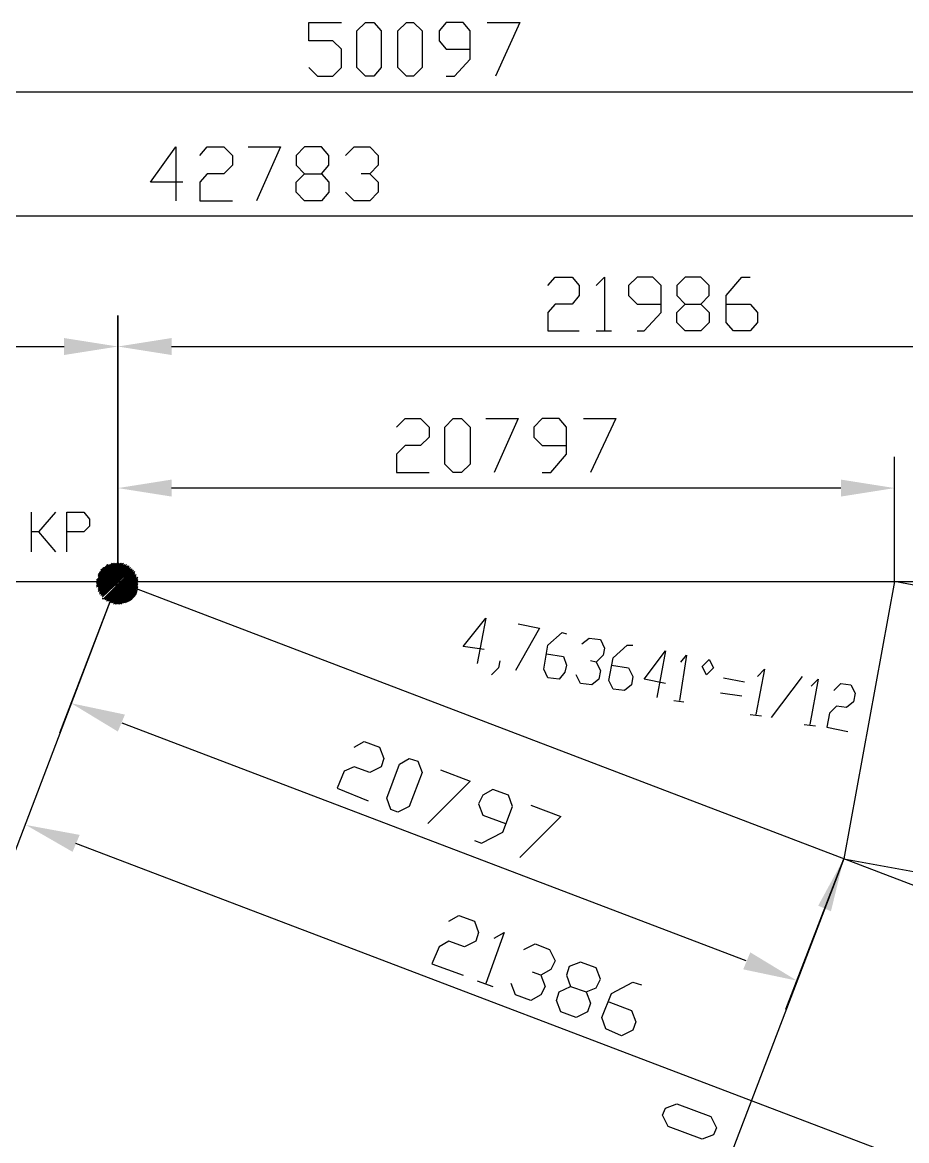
# Model space of a CAD drawing. Header units: millimetres. Extents: x -45 to 90, y -17 to 16.
# Drawn here: x -10.839 to -7.974, y 1.696 to 5.318 of the extents above; entities that cross this region are included whole.
import ezdxf

# ---------------------------------------------------------------- set-up
doc = ezdxf.new("R2010")
doc.units = ezdxf.units.MM
doc.layers.add('PDF_Geometry', color=7, linetype='Continuous')
doc.layers.add('PDF_Solid Fills', color=7, linetype='Continuous')

msp = doc.modelspace()

# ---------------------------------------------------------------- linework, layer by layer
at = {"layer": 'PDF_Geometry', "lineweight": 25}
for points in [[(-9.9109, 5.1709), (-9.8834, 5.1434), (-9.8329, 5.1434), (-9.8054, 5.1709), (-9.8054, 5.2305), (-9.8329, 5.258), (-9.9109, 5.258), (-9.9109, 5.3176), (-9.8054, 5.3176)], [(-9.4662, 5.1434), (-9.4387, 5.1434), (-9.3883, 5.1984), (-9.3883, 5.2901), (-9.4112, 5.3176), (-9.4662, 5.3176), (-9.4891, 5.2901), (-9.4891, 5.258), (-9.4662, 5.2305), (-9.3883, 5.2305)], [(-9.3333, 5.3176), (-9.2278, 5.3176), (-9.3058, 5.1434)], [(-12.8722, 5.093), (-6.2665, 5.093)], [(-10.3189, 4.7996), (-10.4243, 4.7996), (-10.3418, 4.9142), (-10.3418, 4.74)], [(-10.2638, 4.8867), (-10.2409, 4.9142), (-10.1859, 4.9142), (-10.1584, 4.8867), (-10.1584, 4.8546), (-10.1859, 4.8271), (-10.2409, 4.8271), (-10.2638, 4.7996), (-10.2638, 4.74), (-10.1584, 4.74)], [(-10.108, 4.9142), (-10.0025, 4.9142), (-10.0805, 4.74)], [(-9.8696, 4.8271), (-9.8467, 4.7996), (-9.8467, 4.7675), (-9.8696, 4.74), (-9.9246, 4.74), (-9.9521, 4.7675), (-9.9521, 4.7996), (-9.9246, 4.8271), (-9.8696, 4.8271), (-9.8467, 4.8546), (-9.8467, 4.8867), (-9.8696, 4.9142), (-9.9246, 4.9142), (-9.9521, 4.8867), (-9.9521, 4.8546), (-9.9246, 4.8271)], [(-9.7917, 4.8867), (-9.7642, 4.9142), (-9.7137, 4.9142), (-9.6862, 4.8867), (-9.6862, 4.8546), (-9.7137, 4.8271), (-9.7413, 4.8271)], [(-9.7137, 4.8271), (-9.6862, 4.7996), (-9.6862, 4.7675), (-9.7137, 4.74), (-9.7642, 4.74), (-9.7917, 4.7675)], [(-7.2383, 4.6896), (-12.8722, 4.6896)], [(-9.1361, 4.4649), (-9.1132, 4.4926), (-9.0582, 4.4926), (-9.0353, 4.4649), (-9.0353, 4.4328), (-9.0582, 4.4053), (-9.1132, 4.4053), (-9.1361, 4.378), (-9.1361, 4.3182), (-9.0353, 4.3182)], [(-8.9803, 4.4649), (-8.9528, 4.4926), (-8.9528, 4.3182)], [(-8.8473, 4.3182), (-8.8244, 4.3182), (-8.7694, 4.378), (-8.7694, 4.4649), (-8.7969, 4.4926), (-8.8473, 4.4926), (-8.8749, 4.4649), (-8.8749, 4.4328), (-8.8473, 4.4053), (-8.7694, 4.4053)], [(-8.6411, 4.4053), (-8.6136, 4.378), (-8.6136, 4.3457), (-8.6411, 4.3182), (-8.6915, 4.3182), (-8.719, 4.3457), (-8.719, 4.378), (-8.6915, 4.4053), (-8.6411, 4.4053), (-8.6136, 4.4328), (-8.6136, 4.4649), (-8.6411, 4.4926), (-8.6915, 4.4926), (-8.719, 4.4649), (-8.719, 4.4328), (-8.6915, 4.4053)], [(-8.5586, 4.4053), (-8.4806, 4.4053), (-8.4577, 4.378), (-8.4577, 4.3457), (-8.4806, 4.3182), (-8.5356, 4.3182), (-8.5586, 4.3457), (-8.5586, 4.4328), (-8.5081, 4.4926), (-8.4806, 4.4926)], [(-8.9803, 4.3182), (-8.9299, 4.3182)], [(-12.8722, 4.2678), (-10.7039, 4.2678)], [(-10.3555, 4.2678), (-7.2383, 4.2678)], [(-9.6267, 4.0065), (-9.5991, 4.0342), (-9.5487, 4.0342), (-9.5212, 4.0065), (-9.5212, 3.9744), (-9.5487, 3.9469), (-9.5991, 3.9469), (-9.6267, 3.9196), (-9.6267, 3.8598), (-9.5212, 3.8598)], [(-9.3379, 4.0342), (-9.2324, 4.0342), (-9.3103, 3.8598)], [(-9.1545, 3.8598), (-9.127, 3.8598), (-9.0766, 3.9196), (-9.0766, 4.0065), (-9.0995, 4.0342), (-9.1545, 4.0342), (-9.182, 4.0065), (-9.182, 3.9744), (-9.1545, 3.9469), (-9.0766, 3.9469)], [(-9.0215, 4.0342), (-8.9161, 4.0342), (-8.9986, 3.8598)], [(-10.7177, 3.0164), (-10.5297, 3.5069), (-10.5297, 3.9103)], [(-8.013, 3.5069), (-8.013, 3.9103)], [(-8.1872, 3.8094), (-10.3555, 3.8094)], [(-10.8094, 3.6031), (-10.8094, 3.7315)], [(-10.7314, 3.7315), (-10.7864, 3.6673), (-10.8094, 3.6673)], [(-10.6947, 3.6031), (-10.6947, 3.7315), (-10.6397, 3.7315), (-10.6214, 3.7086), (-10.6214, 3.6856), (-10.6397, 3.6673), (-10.6947, 3.6673)], [(-10.7864, 3.6673), (-10.7314, 3.6031)], [(-10.5939, 3.516), (-10.5481, 3.5664), (-10.5939, 3.516), (-10.5481, 3.5664), (-10.5939, 3.516), (-10.5481, 3.5664), (-10.5939, 3.516), (-10.5481, 3.5664), (-10.5939, 3.516), (-10.5481, 3.5664), (-10.5939, 3.516), (-10.5481, 3.5664), (-10.5939, 3.516), (-10.5481, 3.5664), (-10.5939, 3.516), (-10.5481, 3.5664), (-10.5939, 3.516), (-10.5481, 3.5664), (-10.5939, 3.516), (-10.5435, 3.5664), (-10.5939, 3.516), (-10.5435, 3.5664), (-10.5939, 3.516), (-10.5435, 3.5664), (-10.5939, 3.516), (-10.5435, 3.5664), (-10.5939, 3.5114), (-10.5435, 3.5664), (-10.5985, 3.5114), (-10.5435, 3.5664), (-10.5985, 3.5114), (-10.5435, 3.5664), (-10.5985, 3.5114), (-10.5435, 3.5664), (-10.5985, 3.5114), (-10.5435, 3.5664), (-10.5985, 3.5114), (-10.5435, 3.5664), (-10.5985, 3.5114), (-10.5435, 3.5664), (-10.5985, 3.5114), (-10.5435, 3.5664), (-10.5985, 3.5114), (-10.5435, 3.5664), (-10.5985, 3.5114), (-10.5389, 3.5664), (-10.5985, 3.5114), (-10.5389, 3.5664), (-10.5985, 3.5114), (-10.5389, 3.5664), (-10.5985, 3.5114), (-10.5389, 3.5664), (-10.5985, 3.5114)], [(-10.5985, 3.5069), (-10.5389, 3.5664), (-10.5985, 3.5069), (-10.5389, 3.5664), (-10.5985, 3.5069), (-10.5389, 3.5664), (-10.5985, 3.5069), (-10.5389, 3.5664), (-10.5985, 3.5069), (-10.5389, 3.5664), (-10.5985, 3.5069), (-10.5389, 3.5664), (-10.5985, 3.5069), (-10.5389, 3.5664), (-10.5985, 3.5069), (-10.5389, 3.5664), (-10.5985, 3.5069), (-10.5389, 3.5664), (-10.5985, 3.5069), (-10.5389, 3.5664), (-10.5985, 3.5069), (-10.5389, 3.5664)], [(-10.5297, 3.5664), (-10.5985, 3.4977), (-10.5297, 3.5664), (-10.5985, 3.4977), (-10.5297, 3.5664), (-10.5985, 3.4977), (-10.5297, 3.5664), (-10.5985, 3.4977), (-10.5297, 3.5664), (-10.5985, 3.4977), (-10.5297, 3.5664), (-10.5985, 3.4977), (-10.5297, 3.5664), (-10.5985, 3.4977), (-10.5297, 3.5664), (-10.5985, 3.4977), (-10.5297, 3.5664), (-10.5985, 3.4977), (-10.5297, 3.5664), (-10.5985, 3.4977), (-10.5297, 3.5664), (-10.5985, 3.4977), (-10.5297, 3.5664), (-10.5985, 3.4977), (-10.5297, 3.5664), (-10.5985, 3.5023), (-10.5297, 3.5664), (-10.5985, 3.5023), (-10.5297, 3.5664), (-10.5985, 3.5023), (-10.5297, 3.5664), (-10.5985, 3.5023), (-10.5297, 3.5664), (-10.5985, 3.5023), (-10.5343, 3.5664), (-10.5985, 3.5023), (-10.5343, 3.5664), (-10.5985, 3.5023), (-10.5343, 3.5664), (-10.5985, 3.5023), (-10.5343, 3.5664), (-10.5985, 3.5023), (-10.5343, 3.5664), (-10.5985, 3.5023), (-10.5343, 3.5664), (-10.5985, 3.5023), (-10.5343, 3.5664), (-10.5985, 3.5023), (-10.5343, 3.5664), (-10.5985, 3.5023), (-10.5343, 3.5664), (-10.5985, 3.5023), (-10.5343, 3.5664), (-10.5985, 3.5023), (-10.5343, 3.5664), (-10.5985, 3.5023), (-10.5343, 3.5664)], [(-10.5939, 3.4885), (-10.5206, 3.5664), (-10.5939, 3.4885), (-10.5206, 3.5664), (-10.5939, 3.4885), (-10.516, 3.5664), (-10.5939, 3.4885), (-10.516, 3.5664), (-10.5939, 3.4885), (-10.516, 3.5664), (-10.5939, 3.4885), (-10.516, 3.5664), (-10.5939, 3.4885), (-10.516, 3.5664), (-10.5939, 3.4885), (-10.516, 3.5664), (-10.5939, 3.4839), (-10.516, 3.5664), (-10.5939, 3.4839), (-10.516, 3.5664), (-10.5939, 3.4839), (-10.516, 3.5664), (-10.5939, 3.4839), (-10.516, 3.5664), (-10.5939, 3.4839), (-10.516, 3.5664), (-10.5939, 3.4839), (-10.516, 3.5664), (-10.5939, 3.4839), (-10.516, 3.5664), (-10.5939, 3.4839), (-10.516, 3.5664), (-10.5939, 3.4839), (-10.516, 3.5664), (-10.5939, 3.4839), (-10.516, 3.5664), (-10.5939, 3.4839), (-10.516, 3.5664), (-10.5939, 3.4839), (-10.516, 3.5664), (-10.5939, 3.4839), (-10.516, 3.5664), (-10.5939, 3.4839), (-10.516, 3.5664), (-10.5939, 3.4839), (-10.5114, 3.5664), (-10.5939, 3.4839), (-10.5114, 3.5619), (-10.5939, 3.4839), (-10.5114, 3.5619), (-10.5939, 3.4839), (-10.5114, 3.5619), (-10.5939, 3.4839), (-10.5114, 3.5619), (-10.5939, 3.4839), (-10.5114, 3.5619), (-10.5939, 3.4839)], [(-10.5939, 3.5298), (-10.5572, 3.5619), (-10.5939, 3.5252), (-10.5572, 3.5619), (-10.5939, 3.5252), (-10.5572, 3.5619), (-10.5939, 3.5252), (-10.5572, 3.5619), (-10.5939, 3.5252), (-10.5572, 3.5619), (-10.5939, 3.5252), (-10.5572, 3.5619), (-10.5939, 3.5252), (-10.5572, 3.5619), (-10.5939, 3.5252), (-10.5526, 3.5619), (-10.5939, 3.5252), (-10.5526, 3.5619), (-10.5939, 3.5252), (-10.5526, 3.5619), (-10.5939, 3.5252)], [(-10.5939, 3.4793), (-10.5114, 3.5619), (-10.5939, 3.4793), (-10.5114, 3.5619), (-10.5939, 3.4793), (-10.5114, 3.5619), (-10.5939, 3.4793), (-10.5114, 3.5619), (-10.5939, 3.4793), (-10.5114, 3.5619), (-10.5939, 3.4793), (-10.5114, 3.5619), (-10.5939, 3.4793), (-10.5114, 3.5619), (-10.5939, 3.4793), (-10.5114, 3.5619), (-10.5939, 3.4793), (-10.5114, 3.5619), (-10.5939, 3.4793), (-10.5114, 3.5619), (-10.5939, 3.4793), (-10.5114, 3.5619), (-10.5939, 3.4793), (-10.5114, 3.5619), (-10.5939, 3.4793), (-10.5114, 3.5619), (-10.5939, 3.4793), (-10.5114, 3.5619), (-10.5939, 3.4793), (-10.5114, 3.5619), (-10.5939, 3.4793), (-10.5068, 3.5619), (-10.5939, 3.4793), (-10.5068, 3.5619), (-10.5939, 3.4793), (-10.5068, 3.5619), (-10.5939, 3.4793), (-10.5068, 3.5619), (-10.5939, 3.4793), (-10.5068, 3.5619), (-10.5939, 3.4793), (-10.5068, 3.5619), (-10.5939, 3.4793), (-10.5068, 3.5619), (-10.5939, 3.4748), (-10.5068, 3.5619), (-10.5939, 3.4748), (-10.5068, 3.5619), (-10.5939, 3.4748), (-10.5068, 3.5619), (-10.5939, 3.4748), (-10.5068, 3.5619), (-10.5939, 3.4748), (-10.5068, 3.5619), (-10.5939, 3.4748), (-10.5068, 3.5619), (-10.5939, 3.4748), (-10.5068, 3.5619), (-10.5939, 3.4748), (-10.5068, 3.5619), (-10.5939, 3.4748), (-10.5068, 3.5619), (-10.5939, 3.4748), (-10.5068, 3.5619), (-10.5939, 3.4748), (-10.5068, 3.5619), (-10.5939, 3.4748), (-10.5068, 3.5619), (-10.5939, 3.4748), (-10.5068, 3.5619), (-10.5939, 3.4748), (-10.5068, 3.5619), (-10.5939, 3.4748), (-10.5068, 3.5619), (-10.5939, 3.4748), (-10.5068, 3.5619), (-10.5939, 3.4748), (-10.5022, 3.5619), (-10.5939, 3.4748)], [(-10.5893, 3.4748), (-10.5022, 3.5619), (-10.5893, 3.4748), (-10.5022, 3.5619), (-10.5893, 3.4748), (-10.5022, 3.5619), (-10.5893, 3.4748), (-10.5022, 3.5619), (-10.5893, 3.4748), (-10.5022, 3.5619), (-10.5893, 3.4748), (-10.5022, 3.5619), (-10.5893, 3.4702), (-10.5022, 3.5619), (-10.5893, 3.4702), (-10.5022, 3.5619), (-10.5893, 3.4702), (-10.5022, 3.5619), (-10.5893, 3.4702), (-10.5022, 3.5619), (-10.5893, 3.4702), (-10.5022, 3.5619), (-10.5893, 3.4702), (-10.5022, 3.5619), (-10.5893, 3.4702), (-10.5022, 3.5619), (-10.5893, 3.4702), (-10.5022, 3.5619), (-10.5893, 3.4702), (-10.5022, 3.5573), (-10.5893, 3.4702), (-10.5022, 3.5573), (-10.5893, 3.4702), (-10.5022, 3.5573), (-10.5893, 3.4702), (-10.5022, 3.5573), (-10.5893, 3.4702), (-10.5022, 3.5573), (-10.5893, 3.4702), (-10.5022, 3.5573), (-10.5893, 3.4702), (-10.5022, 3.5573), (-10.5893, 3.4702), (-10.5022, 3.5573), (-10.5893, 3.4702), (-10.5022, 3.5573), (-10.5893, 3.4702), (-10.4976, 3.5573), (-10.5893, 3.4702), (-10.4976, 3.5573), (-10.5893, 3.4702), (-10.4976, 3.5573), (-10.5893, 3.4702), (-10.4976, 3.5573), (-10.5893, 3.4702), (-10.4976, 3.5573), (-10.5893, 3.4702), (-10.4976, 3.5573), (-10.5893, 3.4702), (-10.4976, 3.5573), (-10.5893, 3.4702), (-10.4976, 3.5573), (-10.5893, 3.4656), (-10.4976, 3.5573), (-10.5893, 3.4656), (-10.4976, 3.5573), (-10.5893, 3.4656), (-10.4976, 3.5573), (-10.5893, 3.4656), (-10.4976, 3.5573), (-10.5893, 3.4656), (-10.4976, 3.5573), (-10.5893, 3.4656), (-10.4976, 3.5573), (-10.5893, 3.4656), (-10.4976, 3.5573), (-10.5893, 3.4656), (-10.4976, 3.5573), (-10.5893, 3.4656), (-10.4976, 3.5573), (-10.5893, 3.4656), (-10.4976, 3.5573), (-10.5893, 3.4656), (-10.4976, 3.5573), (-10.5893, 3.4656), (-10.4976, 3.5573), (-10.5893, 3.4656), (-10.4976, 3.5573), (-10.5893, 3.4656), (-10.4976, 3.5573), (-10.5893, 3.4656), (-10.4976, 3.5573), (-10.5893, 3.4656)], [(-10.5847, 3.5389), (-10.571, 3.5527), (-10.5847, 3.5389), (-10.571, 3.5527), (-10.5847, 3.5389), (-10.571, 3.5527), (-10.5847, 3.5389), (-10.5664, 3.5573), (-10.5847, 3.5389), (-10.5664, 3.5573), (-10.5847, 3.5344)], [(-10.493, 3.5573), (-10.5847, 3.4612), (-10.493, 3.5527), (-10.5847, 3.4612), (-10.493, 3.5527), (-10.5847, 3.4612), (-10.493, 3.5527), (-10.5847, 3.4612), (-10.493, 3.5527), (-10.5847, 3.4612), (-10.493, 3.5527), (-10.5847, 3.4612), (-10.493, 3.5527), (-10.5847, 3.4612), (-10.493, 3.5527), (-10.5847, 3.4612), (-10.493, 3.5527), (-10.5847, 3.4612), (-10.493, 3.5527), (-10.5847, 3.4612), (-10.493, 3.5527), (-10.5847, 3.4612), (-10.493, 3.5527), (-10.5847, 3.4612), (-10.493, 3.5527), (-10.5847, 3.4612), (-10.493, 3.5527), (-10.5847, 3.4612), (-10.493, 3.5527), (-10.5847, 3.4612), (-10.493, 3.5527), (-10.5847, 3.4612), (-10.493, 3.5527), (-10.5847, 3.4612), (-10.493, 3.5527), (-10.5847, 3.4612), (-10.493, 3.5527), (-10.5847, 3.4612), (-10.493, 3.5527), (-10.5847, 3.4612), (-10.493, 3.5527)], [(-10.5847, 3.5435), (-10.571, 3.5527), (-10.5847, 3.5435)], [(-10.5847, 3.4612), (-10.4885, 3.5527), (-10.5847, 3.4612), (-10.4885, 3.5527), (-10.5847, 3.4612), (-10.4885, 3.5527), (-10.5847, 3.4612), (-10.4885, 3.5527), (-10.5847, 3.4612), (-10.4885, 3.5527), (-10.5847, 3.4612), (-10.4885, 3.5527), (-10.5847, 3.4612), (-10.4885, 3.5527), (-10.5847, 3.4612), (-10.4885, 3.5527), (-10.5801, 3.4612)], [(-10.5756, 3.5481), (-10.5801, 3.5435), (-10.5756, 3.5527), (-10.5801, 3.5435)], [(-10.4885, 3.5481), (-10.5801, 3.4564), (-10.4885, 3.5481), (-10.5801, 3.4564), (-10.4885, 3.5481), (-10.5801, 3.4564), (-10.4885, 3.5481), (-10.5801, 3.4564), (-10.4885, 3.5481), (-10.5801, 3.4564), (-10.4885, 3.5481), (-10.5801, 3.4564), (-10.4885, 3.5481), (-10.5801, 3.4564), (-10.4885, 3.5481), (-10.5801, 3.4564), (-10.4885, 3.5481), (-10.5801, 3.4564), (-10.4885, 3.5481), (-10.5801, 3.4564), (-10.4885, 3.5481), (-10.5801, 3.4564), (-10.4885, 3.5481), (-10.5801, 3.4564), (-10.4885, 3.5481), (-10.5801, 3.4564), (-10.4885, 3.5527), (-10.5801, 3.4564), (-10.4885, 3.5527), (-10.5801, 3.4564), (-10.4885, 3.5527), (-10.5801, 3.4564), (-10.4885, 3.5527), (-10.5801, 3.4564), (-10.4885, 3.5527), (-10.5801, 3.4564), (-10.4885, 3.5527), (-10.5801, 3.4564), (-10.4885, 3.5527), (-10.5801, 3.4564), (-10.4885, 3.5527), (-10.5801, 3.4564), (-10.4885, 3.5527), (-10.5801, 3.4564), (-10.4885, 3.5527)], [(-10.4793, 3.5435), (-10.571, 3.4473), (-10.4793, 3.5435), (-10.571, 3.4473), (-10.4793, 3.5435), (-10.571, 3.4473), (-10.4793, 3.5435), (-10.571, 3.4473), (-10.4793, 3.5435), (-10.571, 3.4473), (-10.4793, 3.5435), (-10.571, 3.4473), (-10.4793, 3.5435), (-10.571, 3.4473), (-10.4793, 3.5435), (-10.571, 3.4518), (-10.4793, 3.5435), (-10.5756, 3.4518), (-10.4793, 3.5435), (-10.5756, 3.4518), (-10.4793, 3.5435), (-10.5756, 3.4518), (-10.4793, 3.5435), (-10.5756, 3.4518), (-10.4793, 3.5435), (-10.5756, 3.4518), (-10.4793, 3.5435), (-10.5756, 3.4518), (-10.4793, 3.5435), (-10.5756, 3.4518), (-10.4793, 3.5435), (-10.5756, 3.4518), (-10.4793, 3.5435), (-10.5756, 3.4518), (-10.4793, 3.5435), (-10.5756, 3.4518), (-10.4839, 3.5435), (-10.5756, 3.4518), (-10.4839, 3.5435), (-10.5756, 3.4518), (-10.4839, 3.5435), (-10.5756, 3.4518), (-10.4839, 3.5435), (-10.5756, 3.4518), (-10.4839, 3.5435), (-10.5756, 3.4518), (-10.4839, 3.5435), (-10.5756, 3.4518), (-10.4839, 3.5435), (-10.5756, 3.4518), (-10.4839, 3.5435), (-10.5756, 3.4518), (-10.4839, 3.5435), (-10.5756, 3.4518), (-10.4839, 3.5435), (-10.5756, 3.4518), (-10.4839, 3.5435), (-10.5756, 3.4518), (-10.4839, 3.5435), (-10.5756, 3.4518), (-10.4839, 3.5435)], [(-10.5664, 3.4473), (-10.4747, 3.5389), (-10.5664, 3.4473), (-10.4747, 3.5389), (-10.5664, 3.4473), (-10.4747, 3.5389), (-10.5664, 3.4473), (-10.4747, 3.5389), (-10.5664, 3.4473), (-10.4747, 3.5389), (-10.5664, 3.4473), (-10.4747, 3.5389), (-10.5664, 3.4473), (-10.4747, 3.5389), (-10.5664, 3.4473), (-10.4747, 3.5389), (-10.5664, 3.4473), (-10.4747, 3.5344), (-10.5664, 3.4473), (-10.4747, 3.5344), (-10.5664, 3.4473), (-10.4747, 3.5344), (-10.5664, 3.4473), (-10.4747, 3.5344), (-10.5664, 3.4427), (-10.4747, 3.5344), (-10.5664, 3.4427), (-10.4747, 3.5344), (-10.5664, 3.4427), (-10.4747, 3.5344), (-10.5664, 3.4427), (-10.4747, 3.5344), (-10.5664, 3.4427), (-10.4747, 3.5344), (-10.5664, 3.4427), (-10.4747, 3.5344), (-10.5664, 3.4427), (-10.4747, 3.5344), (-10.5664, 3.4427), (-10.4747, 3.5344), (-10.5664, 3.4427), (-10.4747, 3.5344), (-10.5664, 3.4427), (-10.4747, 3.5344), (-10.5664, 3.4427), (-10.4747, 3.5344), (-10.5664, 3.4427), (-10.4747, 3.5344), (-10.5664, 3.4427), (-10.4747, 3.5344), (-10.5664, 3.4427), (-10.4747, 3.5344), (-10.5664, 3.4427), (-10.4747, 3.5344), (-10.5618, 3.4427), (-10.4747, 3.5344), (-10.5618, 3.4427), (-10.4747, 3.5344), (-10.5618, 3.4427), (-10.4747, 3.5344), (-10.5618, 3.4427), (-10.4747, 3.5344), (-10.5618, 3.4427), (-10.4747, 3.5344), (-10.5618, 3.4427), (-10.4747, 3.5344), (-10.5618, 3.4427), (-10.4747, 3.5344)], [(-10.5618, 3.4427), (-10.4747, 3.5298), (-10.5618, 3.4427), (-10.4747, 3.5298), (-10.5618, 3.4427), (-10.4747, 3.5298), (-10.5618, 3.4427), (-10.4747, 3.5298), (-10.5618, 3.4427), (-10.4747, 3.5298), (-10.5618, 3.4427), (-10.4747, 3.5298), (-10.5618, 3.4427), (-10.4747, 3.5298), (-10.5618, 3.4427), (-10.4747, 3.5298), (-10.5618, 3.4427), (-10.4747, 3.5298), (-10.5618, 3.4427), (-10.4747, 3.5298), (-10.5618, 3.4427), (-10.4701, 3.5298), (-10.5618, 3.4427), (-10.4701, 3.5298), (-10.5618, 3.4427), (-10.4701, 3.5298), (-10.5618, 3.4427), (-10.4701, 3.5298), (-10.5618, 3.4427), (-10.4701, 3.5298), (-10.5618, 3.4427), (-10.4701, 3.5298), (-10.5618, 3.4427), (-10.4701, 3.5298), (-10.5618, 3.4427), (-10.4701, 3.5298), (-10.5572, 3.4427), (-10.4701, 3.5298), (-10.5572, 3.4427), (-10.4701, 3.5298), (-10.5572, 3.4427), (-10.4701, 3.5298), (-10.5572, 3.4427), (-10.4701, 3.5298), (-10.5572, 3.4427), (-10.4701, 3.5298), (-10.5572, 3.4427), (-10.4701, 3.5298), (-10.5572, 3.4427), (-10.4701, 3.5298)], [(-10.5572, 3.4381), (-10.4701, 3.5252), (-10.5572, 3.4381), (-10.4701, 3.5252), (-10.5572, 3.4381), (-10.4701, 3.5252), (-10.5572, 3.4381), (-10.4701, 3.5252), (-10.5572, 3.4381), (-10.4701, 3.5252), (-10.5572, 3.4381), (-10.4701, 3.5252), (-10.5572, 3.4381), (-10.4701, 3.5252), (-10.5572, 3.4381), (-10.4701, 3.5252), (-10.5572, 3.4381), (-10.4701, 3.5252), (-10.5572, 3.4381), (-10.4701, 3.5252), (-10.5572, 3.4381), (-10.4701, 3.5252), (-10.5572, 3.4381), (-10.4701, 3.5252), (-10.5572, 3.4381), (-10.4701, 3.5252), (-10.5572, 3.4381), (-10.4701, 3.5252), (-10.5572, 3.4381), (-10.4701, 3.5252), (-10.5572, 3.4381), (-10.4701, 3.5252), (-10.5572, 3.4381), (-10.4701, 3.5252), (-10.5526, 3.4381), (-10.4701, 3.5252), (-10.5526, 3.4381), (-10.4701, 3.5252), (-10.5526, 3.4381), (-10.4701, 3.5252), (-10.5526, 3.4381), (-10.4701, 3.5252), (-10.5526, 3.4381), (-10.4701, 3.5252), (-10.5526, 3.4381), (-10.4701, 3.5252)], [(-10.5526, 3.4381), (-10.4701, 3.5206), (-10.5526, 3.4381), (-10.4701, 3.5206), (-10.5526, 3.4381), (-10.4701, 3.5206), (-10.5526, 3.4381), (-10.4701, 3.5206), (-10.5526, 3.4381), (-10.4701, 3.5206), (-10.5526, 3.4381), (-10.4701, 3.5206), (-10.5526, 3.4381), (-10.4701, 3.5206), (-10.5526, 3.4381), (-10.4701, 3.5206), (-10.5526, 3.4381), (-10.4701, 3.5206), (-10.5526, 3.4381), (-10.4701, 3.5206), (-10.5526, 3.4381), (-10.4701, 3.5206), (-10.5526, 3.4381), (-10.4701, 3.5206), (-10.5526, 3.4381), (-10.4701, 3.5206), (-10.5526, 3.4381), (-10.4701, 3.5206), (-10.5526, 3.4381), (-10.4701, 3.5206), (-10.5526, 3.4381), (-10.4701, 3.5206), (-10.5481, 3.4381), (-10.4701, 3.5206), (-10.5481, 3.4381), (-10.4701, 3.5206), (-10.5481, 3.4381), (-10.4701, 3.5206), (-10.5481, 3.4381), (-10.4701, 3.5206), (-10.5481, 3.4381), (-10.4701, 3.5206), (-10.5481, 3.4381), (-10.4655, 3.5206)], [(-10.5481, 3.4381), (-10.4655, 3.516), (-10.5481, 3.4381), (-10.4655, 3.516), (-10.5481, 3.4381), (-10.4655, 3.516), (-10.5481, 3.4381), (-10.4655, 3.516), (-10.5481, 3.4381), (-10.4655, 3.516), (-10.5481, 3.4381), (-10.4655, 3.516), (-10.5481, 3.4381), (-10.4655, 3.516), (-10.5481, 3.4381), (-10.4655, 3.516), (-10.5481, 3.4381), (-10.4655, 3.516), (-10.5481, 3.4381), (-10.4655, 3.516), (-10.5481, 3.4381), (-10.4655, 3.516), (-10.5481, 3.4381), (-10.4655, 3.516), (-10.5481, 3.4381), (-10.4655, 3.516), (-10.5481, 3.4381), (-10.4655, 3.516), (-10.5481, 3.4381), (-10.4655, 3.516), (-10.5435, 3.4381), (-10.4655, 3.516), (-10.5435, 3.4381), (-10.4655, 3.516), (-10.5435, 3.4381), (-10.4655, 3.516), (-10.5435, 3.4381), (-10.4655, 3.516), (-10.5435, 3.4381), (-10.4655, 3.516), (-10.5435, 3.4381), (-10.4655, 3.5114), (-10.5435, 3.4381), (-10.4655, 3.5114), (-10.5435, 3.4381), (-10.4655, 3.5114), (-10.5435, 3.4381), (-10.4655, 3.5114), (-10.5435, 3.4381), (-10.4655, 3.5114), (-10.5435, 3.4335), (-10.4655, 3.5114), (-10.5435, 3.4335), (-10.4655, 3.5114), (-10.5435, 3.4335), (-10.4655, 3.5114), (-10.5435, 3.4335), (-10.4655, 3.5114), (-10.5435, 3.4335), (-10.4655, 3.5114), (-10.5435, 3.4335), (-10.4655, 3.5114), (-10.5435, 3.4335), (-10.4655, 3.5114), (-10.5435, 3.4335), (-10.4655, 3.5114), (-10.5435, 3.4335), (-10.4655, 3.5114), (-10.5389, 3.4335), (-10.4655, 3.5114), (-10.5389, 3.4335), (-10.4655, 3.5114), (-10.5389, 3.4335), (-10.4655, 3.5114), (-10.5389, 3.4335), (-10.4655, 3.5114), (-10.5389, 3.4335), (-10.4655, 3.5114), (-10.5389, 3.4335), (-10.4655, 3.5069), (-10.5389, 3.4335), (-10.4655, 3.5069), (-10.5389, 3.4335), (-10.4655, 3.5069), (-10.5389, 3.4335), (-10.4655, 3.5069), (-10.5389, 3.4335), (-10.4655, 3.5069), (-10.5389, 3.4335), (-10.4655, 3.5069), (-10.5389, 3.4335), (-10.4655, 3.5069), (-10.5389, 3.4335), (-10.4655, 3.5069), (-10.5389, 3.4335), (-10.4655, 3.5069), (-10.5389, 3.4335), (-10.4655, 3.5069), (-10.5389, 3.4335), (-10.4655, 3.5069), (-10.5389, 3.4335), (-10.4655, 3.5069), (-10.5389, 3.4335), (-10.4655, 3.5069), (-10.5343, 3.4335), (-10.4655, 3.5069), (-10.5343, 3.4335), (-10.4655, 3.5069), (-10.5343, 3.4335), (-10.4655, 3.5069), (-10.5343, 3.4335), (-10.4655, 3.5069), (-10.5343, 3.4335), (-10.4655, 3.5069)], [(-12.9776, 3.5069), (-10.5297, 3.5069), (-7.3575, 2.2966)], [(-10.8644, 2.6267), (-10.5297, 3.5069), (-7.1329, 3.5069)], [(-10.4655, 3.4977), (-10.5251, 3.4335), (-10.4655, 3.4977), (-10.5251, 3.4335), (-10.4655, 3.4977), (-10.5251, 3.4335), (-10.4655, 3.4977), (-10.5251, 3.4335), (-10.4655, 3.4977), (-10.5297, 3.4335), (-10.4655, 3.4977), (-10.5297, 3.4335), (-10.4655, 3.4977), (-10.5297, 3.4335), (-10.4655, 3.4977), (-10.5297, 3.4335), (-10.4655, 3.4977), (-10.5297, 3.4335), (-10.4655, 3.4977), (-10.5297, 3.4335), (-10.4655, 3.4977), (-10.5297, 3.4335), (-10.4655, 3.4977), (-10.5297, 3.4335), (-10.4655, 3.4977), (-10.5297, 3.4335), (-10.4655, 3.4977), (-10.5297, 3.4335), (-10.4655, 3.4977), (-10.5297, 3.4335), (-10.4655, 3.4977), (-10.5297, 3.4335), (-10.4655, 3.5023), (-10.5297, 3.4335), (-10.4655, 3.5023), (-10.5297, 3.4335), (-10.4655, 3.5023), (-10.5297, 3.4335), (-10.4655, 3.5023), (-10.5297, 3.4335), (-10.4655, 3.5023)], [(-10.5251, 3.4335), (-10.4655, 3.4931), (-10.5251, 3.4335), (-10.4655, 3.4931), (-10.5251, 3.4335), (-10.4655, 3.4931), (-10.5251, 3.4335), (-10.4655, 3.4931), (-10.5251, 3.4335), (-10.4655, 3.4931), (-10.5251, 3.4335), (-10.4655, 3.4931), (-10.5251, 3.4335), (-10.4655, 3.4931), (-10.5251, 3.4335), (-10.4655, 3.4931), (-10.5251, 3.4335), (-10.4655, 3.4931), (-10.5251, 3.4335), (-10.4655, 3.4931), (-10.5251, 3.4335), (-10.4655, 3.4931), (-10.5206, 3.4335), (-10.4655, 3.4931), (-10.5206, 3.4335), (-10.4655, 3.4931), (-10.5206, 3.4335), (-10.4655, 3.4931), (-10.5206, 3.4335), (-10.4655, 3.4931)], [(-10.516, 3.4381), (-10.4701, 3.4839), (-10.5114, 3.4381), (-10.4701, 3.4839), (-10.5114, 3.4381), (-10.4701, 3.4839), (-10.5114, 3.4381), (-10.4701, 3.4839)], [(-10.5068, 3.4381), (-10.4701, 3.4793), (-10.5068, 3.4381), (-10.4701, 3.4793), (-10.5068, 3.4381), (-10.4701, 3.4793), (-10.5068, 3.4381), (-10.4701, 3.4748), (-10.5068, 3.4381), (-10.4701, 3.4748), (-10.5068, 3.4381), (-10.4701, 3.4748), (-10.5068, 3.4381), (-10.4701, 3.4748), (-10.5068, 3.4381), (-10.4701, 3.4748), (-10.5068, 3.4381), (-10.4701, 3.4748), (-10.5068, 3.4381), (-10.4701, 3.4748), (-10.5022, 3.4427), (-10.4701, 3.4748), (-10.5022, 3.4427), (-10.4701, 3.4748), (-10.5022, 3.4427), (-10.4701, 3.4702), (-10.5022, 3.4427), (-10.4701, 3.4702), (-10.5022, 3.4427), (-10.4701, 3.4702)], [(-7.4538, 3.4014), (-8.013, 3.5069), (-8.1781, 2.6084), (-8.8749, 0.7839)], [(-10.5022, 3.4427), (-10.4747, 3.4702), (-10.5022, 3.4427), (-10.4747, 3.4702), (-10.5022, 3.4427), (-10.4747, 3.4702), (-10.5022, 3.4427), (-10.4747, 3.4702), (-10.4976, 3.4427), (-10.4747, 3.4702), (-10.4976, 3.4427), (-10.4747, 3.4702)], [(-10.4976, 3.4427), (-10.4747, 3.4656), (-10.4976, 3.4427), (-10.4747, 3.4656), (-10.4976, 3.4427), (-10.4747, 3.4656), (-10.4976, 3.4427), (-10.4747, 3.4656), (-10.4976, 3.4473), (-10.4747, 3.4656), (-10.493, 3.4473), (-10.4747, 3.4656), (-10.493, 3.4473), (-10.4793, 3.4612), (-10.493, 3.4473), (-10.4793, 3.4612), (-10.493, 3.4473), (-10.4793, 3.4612), (-10.493, 3.4473)], [(-10.4885, 3.4473), (-10.4793, 3.4612), (-10.4885, 3.4518), (-10.4793, 3.4564)], [(-10.4885, 3.4518), (-10.4839, 3.4564), (-10.4839, 3.4518)], [(-9.3424, 3.2868), (-9.4112, 3.296), (-9.3379, 3.3877), (-9.3654, 3.241)], [(-9.2324, 3.3693), (-9.1637, 3.3556), (-9.2416, 3.2181)], [(-9.1407, 3.2731), (-9.0857, 3.2639), (-9.0766, 3.2364), (-9.0811, 3.2135), (-9.0995, 3.1905), (-9.1361, 3.1951), (-9.1499, 3.2226), (-9.1361, 3.3006), (-9.0903, 3.3418), (-9.0766, 3.3372)], [(-9.0261, 3.3051), (-9.0032, 3.3235), (-8.9665, 3.3189), (-8.9528, 3.2914), (-8.9574, 3.2685), (-8.9803, 3.2456), (-8.9986, 3.2501)], [(-8.9299, 3.2364), (-8.8749, 3.2272), (-8.8611, 3.1997), (-8.8657, 3.1722), (-8.8886, 3.1539), (-8.9253, 3.1585), (-8.939, 3.186), (-8.9253, 3.2593), (-8.8794, 3.3006), (-8.8611, 3.3006)], [(-8.7557, 3.1768), (-8.8244, 3.1905), (-8.7557, 3.2822), (-8.7832, 3.131)], [(-8.7052, 3.2456), (-8.6869, 3.2685), (-8.7098, 3.1218)], [(-9.292, 3.2501), (-9.2966, 3.2272), (-9.3195, 3.2043)], [(-8.9803, 3.2456), (-8.9665, 3.2181), (-8.9711, 3.1905), (-8.994, 3.1722), (-9.0307, 3.1768), (-9.0445, 3.2043)], [(-8.5677, 3.1951), (-8.499, 3.1814)], [(-8.4577, 3.1997), (-8.4348, 3.2226), (-8.4623, 3.0759)], [(-8.4119, 3.0668), (-8.311, 3.1997)], [(-8.2835, 3.1676), (-8.2606, 3.1905), (-8.2881, 3.0439)], [(-8.2102, 3.1539), (-8.1872, 3.1768), (-8.1551, 3.1722), (-8.1414, 3.1447), (-8.146, 3.1174), (-8.1689, 3.0989), (-8.201, 3.1034), (-8.2239, 3.0805), (-8.2331, 3.0347), (-8.1643, 3.0209)], [(-8.7282, 3.1218), (-8.6961, 3.1174)], [(-8.5081, 3.1355), (-8.5769, 3.1447)], [(-8.4944, 2.2783), (-10.516, 3.0484)], [(-8.4806, 3.0759), (-8.4439, 3.0714)], [(-8.3064, 3.0439), (-8.2698, 3.0393)], [(-9.7642, 2.9705), (-9.7321, 2.9888), (-9.6817, 2.9705), (-9.6679, 2.9338), (-9.6771, 2.9063), (-9.7137, 2.8882), (-9.7642, 2.9063), (-9.7963, 2.8926), (-9.8192, 2.8376), (-9.7183, 2.7963)], [(-9.4845, 2.8972), (-9.3883, 2.8605), (-9.5258, 2.723)], [(-9.3745, 2.668), (-9.3516, 2.659), (-9.2828, 2.6955), (-9.2508, 2.778), (-9.2645, 2.8146), (-9.3149, 2.833), (-9.347, 2.8146), (-9.3608, 2.7871), (-9.347, 2.7505), (-9.2737, 2.723)], [(-9.1912, 2.7826), (-9.0949, 2.7459), (-9.2278, 2.6129)], [(-10.6672, 2.659), (-7.7517, 1.5494)], [(-8.366, 2.1224), (-8.1781, 2.6084), (-7.6188, 2.5075)], [(-9.457, 2.4067), (-9.4249, 2.425), (-9.3745, 2.4067), (-9.3608, 2.37), (-9.3699, 2.3425), (-9.4066, 2.3241), (-9.457, 2.3425), (-9.4891, 2.3241), (-9.512, 2.2691), (-9.4112, 2.2325)], [(-9.3103, 2.3517), (-9.2783, 2.37), (-9.3379, 2.205)], [(-9.2141, 2.3152), (-9.1774, 2.3333), (-9.1316, 2.3152), (-9.1132, 2.2783), (-9.127, 2.2508), (-9.1591, 2.2325), (-9.1866, 2.2416)], [(-9.0124, 2.1775), (-8.9986, 2.1408), (-9.0078, 2.1133), (-9.0445, 2.0949), (-9.0949, 2.1133), (-9.1086, 2.15), (-9.0995, 2.1775), (-9.0628, 2.1958), (-9.0124, 2.1775), (-8.9803, 2.1912), (-8.9665, 2.2187), (-8.9803, 2.2554), (-9.0307, 2.2737), (-9.0674, 2.26), (-9.0766, 2.2325), (-9.0628, 2.1958)], [(-9.3654, 2.2141), (-9.3149, 2.1958)], [(-9.1591, 2.2325), (-9.1453, 2.1958), (-9.1591, 2.1683), (-9.1912, 2.15), (-9.2416, 2.1683), (-9.2553, 2.205)], [(-8.939, 2.1454), (-8.8657, 2.1179), (-8.8519, 2.0812), (-8.8611, 2.0537), (-8.8978, 2.0353), (-8.9482, 2.0583), (-8.962, 2.0949), (-8.9299, 2.1729), (-8.8611, 2.2095), (-8.8336, 2.2006)]]:
    msp.add_lwpolyline(points, dxfattribs=at)
for points in [[(-9.7275, 5.1434), (-9.755, 5.1709), (-9.755, 5.2901), (-9.7275, 5.3176), (-9.7, 5.3176), (-9.6771, 5.2901), (-9.6771, 5.1709), (-9.7, 5.1434)], [(-9.5946, 5.1434), (-9.6221, 5.1709), (-9.6221, 5.2901), (-9.5946, 5.3176), (-9.5716, 5.3176), (-9.5441, 5.2901), (-9.5441, 5.1709), (-9.5716, 5.1434)], [(-10.5297, 4.3687), (-10.5297, 3.5069)], [(-9.4433, 3.8598), (-9.4708, 3.8873), (-9.4708, 4.0065), (-9.4433, 4.0342), (-9.4158, 4.0342), (-9.3883, 4.0065), (-9.3883, 3.8873), (-9.4158, 3.8598)], [(-10.5985, 3.5069), (-10.5343, 3.5664), (-10.5985, 3.5069), (-10.5343, 3.5664), (-10.5985, 3.5069), (-10.5343, 3.5664), (-10.5985, 3.5069), (-10.5343, 3.5664)], [(-10.5985, 3.4977), (-10.5251, 3.5664), (-10.5985, 3.4977), (-10.5251, 3.5664), (-10.5985, 3.4977), (-10.5251, 3.5664), (-10.5985, 3.4977), (-10.5251, 3.5664), (-10.5985, 3.4977), (-10.5251, 3.5664)], [(-10.5985, 3.4931), (-10.5251, 3.5664), (-10.5985, 3.4931), (-10.5251, 3.5664), (-10.5985, 3.4931), (-10.5251, 3.5664), (-10.5985, 3.4931), (-10.5251, 3.5664), (-10.5985, 3.4931), (-10.5251, 3.5664), (-10.5985, 3.4931), (-10.5251, 3.5664), (-10.5985, 3.4931), (-10.5251, 3.5664), (-10.5985, 3.4931), (-10.5251, 3.5664), (-10.5985, 3.4931), (-10.5251, 3.5664), (-10.5985, 3.4931), (-10.5251, 3.5664), (-10.5985, 3.4931), (-10.5251, 3.5664), (-10.5985, 3.4931), (-10.5251, 3.5664), (-10.5985, 3.4931), (-10.5251, 3.5664), (-10.5985, 3.4931), (-10.5206, 3.5664), (-10.5985, 3.4931), (-10.5206, 3.5664), (-10.5985, 3.4931), (-10.5206, 3.5664), (-10.5985, 3.4931), (-10.5206, 3.5664), (-10.5985, 3.4931), (-10.5206, 3.5664)], [(-10.5985, 3.4885), (-10.5206, 3.5664), (-10.5985, 3.4885), (-10.5206, 3.5664), (-10.5985, 3.4885), (-10.5206, 3.5664), (-10.5985, 3.4885), (-10.5206, 3.5664), (-10.5985, 3.4885), (-10.5206, 3.5664), (-10.5985, 3.4885), (-10.5206, 3.5664), (-10.5985, 3.4885), (-10.5206, 3.5664), (-10.5985, 3.4885), (-10.5206, 3.5664), (-10.5985, 3.4885), (-10.5206, 3.5664), (-10.5985, 3.4885), (-10.5206, 3.5664), (-10.5985, 3.4885), (-10.5206, 3.5664), (-10.5985, 3.4885), (-10.5206, 3.5664)], [(-10.5939, 3.5206), (-10.5526, 3.5619), (-10.5939, 3.5206), (-10.5526, 3.5619), (-10.5939, 3.5206), (-10.5526, 3.5619), (-10.5939, 3.5206), (-10.5526, 3.5619), (-10.5939, 3.5206), (-10.5526, 3.5619), (-10.5939, 3.5206), (-10.5526, 3.5619), (-10.5939, 3.5206), (-10.5526, 3.5619), (-10.5939, 3.5206), (-10.5526, 3.5619), (-10.5939, 3.5206), (-10.5481, 3.5619), (-10.5939, 3.5206), (-10.5481, 3.5619), (-10.5939, 3.5206), (-10.5481, 3.5664)], [(-10.5893, 3.5298), (-10.5618, 3.5573), (-10.5893, 3.5298), (-10.5618, 3.5573), (-10.5893, 3.5298), (-10.5618, 3.5573), (-10.5893, 3.5298), (-10.5618, 3.5619), (-10.5893, 3.5298), (-10.5618, 3.5619), (-10.5893, 3.5298), (-10.5618, 3.5619), (-10.5893, 3.5298), (-10.5572, 3.5619), (-10.5893, 3.5298), (-10.5572, 3.5619)], [(-10.5893, 3.5344), (-10.5664, 3.5573), (-10.5893, 3.5344), (-10.5664, 3.5573), (-10.5893, 3.5344), (-10.5664, 3.5573), (-10.5893, 3.5344), (-10.5664, 3.5573), (-10.5893, 3.5344), (-10.5618, 3.5573), (-10.5893, 3.5344), (-10.5618, 3.5573)], [(-10.5847, 3.4656), (-10.4976, 3.5573), (-10.5847, 3.4656), (-10.4976, 3.5573), (-10.5847, 3.4656), (-10.4976, 3.5573), (-10.5847, 3.4656), (-10.493, 3.5573), (-10.5847, 3.4656), (-10.493, 3.5573), (-10.5847, 3.4656), (-10.493, 3.5573), (-10.5847, 3.4656), (-10.493, 3.5573), (-10.5847, 3.4656), (-10.493, 3.5573), (-10.5847, 3.4656), (-10.493, 3.5573), (-10.5847, 3.4656), (-10.493, 3.5573), (-10.5847, 3.4656), (-10.493, 3.5573)], [(-10.5801, 3.4564), (-10.4839, 3.5481), (-10.5801, 3.4564), (-10.4839, 3.5481), (-10.5801, 3.4564), (-10.4839, 3.5481), (-10.5801, 3.4564), (-10.4839, 3.5481), (-10.5801, 3.4564), (-10.4839, 3.5481), (-10.5801, 3.4564), (-10.4839, 3.5481), (-10.5801, 3.4564), (-10.4839, 3.5481), (-10.5801, 3.4564), (-10.4839, 3.5481), (-10.5801, 3.4564), (-10.4839, 3.5481)], [(-10.571, 3.4473), (-10.4793, 3.5389), (-10.571, 3.4473), (-10.4793, 3.5389), (-10.571, 3.4473), (-10.4793, 3.5389), (-10.571, 3.4473), (-10.4793, 3.5389), (-10.571, 3.4473), (-10.4793, 3.5389), (-10.571, 3.4473), (-10.4793, 3.5389), (-10.571, 3.4473), (-10.4793, 3.5389), (-10.571, 3.4473), (-10.4793, 3.5389), (-10.571, 3.4473), (-10.4793, 3.5389), (-10.571, 3.4473), (-10.4793, 3.5389), (-10.571, 3.4473), (-10.4793, 3.5389), (-10.571, 3.4473), (-10.4793, 3.5389), (-10.571, 3.4473), (-10.4793, 3.5389), (-10.571, 3.4473), (-10.4793, 3.5389), (-10.571, 3.4473), (-10.4793, 3.5389), (-10.571, 3.4473), (-10.4793, 3.5389), (-10.571, 3.4473), (-10.4793, 3.5389), (-10.571, 3.4473), (-10.4793, 3.5389), (-10.571, 3.4473), (-10.4793, 3.5389), (-10.571, 3.4473), (-10.4793, 3.5389)], [(-10.5343, 3.4335), (-10.4655, 3.5023), (-10.5343, 3.4335), (-10.4655, 3.5023), (-10.5343, 3.4335), (-10.4655, 3.5023), (-10.5343, 3.4335), (-10.4655, 3.5023), (-10.5343, 3.4335), (-10.4655, 3.5023), (-10.5343, 3.4335), (-10.4655, 3.5023), (-10.5343, 3.4335), (-10.4655, 3.5023), (-10.5343, 3.4335), (-10.4655, 3.5023), (-10.5343, 3.4335), (-10.4655, 3.5023), (-10.5343, 3.4335), (-10.4655, 3.5023), (-10.5343, 3.4335), (-10.4655, 3.5023), (-10.5343, 3.4335), (-10.4655, 3.5023)], [(-10.5206, 3.4335), (-10.4655, 3.4885), (-10.5206, 3.4335), (-10.4655, 3.4885), (-10.5206, 3.4335), (-10.4655, 3.4885), (-10.5206, 3.4335), (-10.4655, 3.4885), (-10.5206, 3.4335), (-10.4655, 3.4885), (-10.5206, 3.4335), (-10.4655, 3.4885)], [(-10.5114, 3.4381), (-10.4701, 3.4793), (-10.5114, 3.4381), (-10.4701, 3.4793), (-10.5114, 3.4381), (-10.4701, 3.4793), (-10.5114, 3.4381), (-10.4701, 3.4793), (-10.5114, 3.4381), (-10.4701, 3.4793), (-10.5114, 3.4381), (-10.4701, 3.4793), (-10.5114, 3.4381), (-10.4701, 3.4793), (-10.5114, 3.4381), (-10.4701, 3.4793)], [(-8.6365, 3.232), (-8.6136, 3.2547), (-8.5998, 3.2272), (-8.6227, 3.2043)], [(-9.645, 2.7688), (-9.6587, 2.8055), (-9.6175, 2.9155), (-9.5854, 2.9338), (-9.5579, 2.9247), (-9.5441, 2.8882), (-9.5854, 2.778), (-9.6221, 2.7596)], [(-8.5998, 1.7145), (-8.6365, 1.7007), (-8.7465, 1.7422), (-8.7648, 1.7786), (-8.7557, 1.8016), (-8.719, 1.8153), (-8.609, 1.7741), (-8.5906, 1.7374)]]:
    msp.add_lwpolyline(points, close=True, dxfattribs=at)
for centre, radius, start, end in [((-10.5779, 3.5458), 0.094, 268.6028, 1.3972), ((-10.5183, 3.4913), 0.0532, 267.5319, 352.0793)]:
    msp.add_arc(centre, radius, start, end, dxfattribs=at)
at = {"layer": 'PDF_Solid Fills', "transparency": 33554559}
for points in [[(-10.7039, 4.2953), (-10.7039, 4.2403), (-10.5297, 4.2678)], [(-10.3555, 4.2953), (-10.3555, 4.2403), (-10.5297, 4.2678)], [(-10.3555, 3.8369), (-10.3555, 3.7819), (-10.5297, 3.8094)], [(-8.1872, 3.8369), (-8.1872, 3.7819), (-8.013, 3.8094)], [(-10.5068, 3.0759), (-10.5297, 3.0209), (-10.681, 3.1126)], [(-10.6535, 2.6863), (-10.6764, 2.6313), (-10.8277, 2.7184)], [(-8.2193, 2.4388), (-8.2606, 2.4571), (-8.1781, 2.6084)], [(-8.4806, 2.3058), (-8.5035, 2.2508), (-8.3293, 2.2141)]]:
    msp.add_solid(points, dxfattribs=at)

doc.saveas('drawing.dxf')
